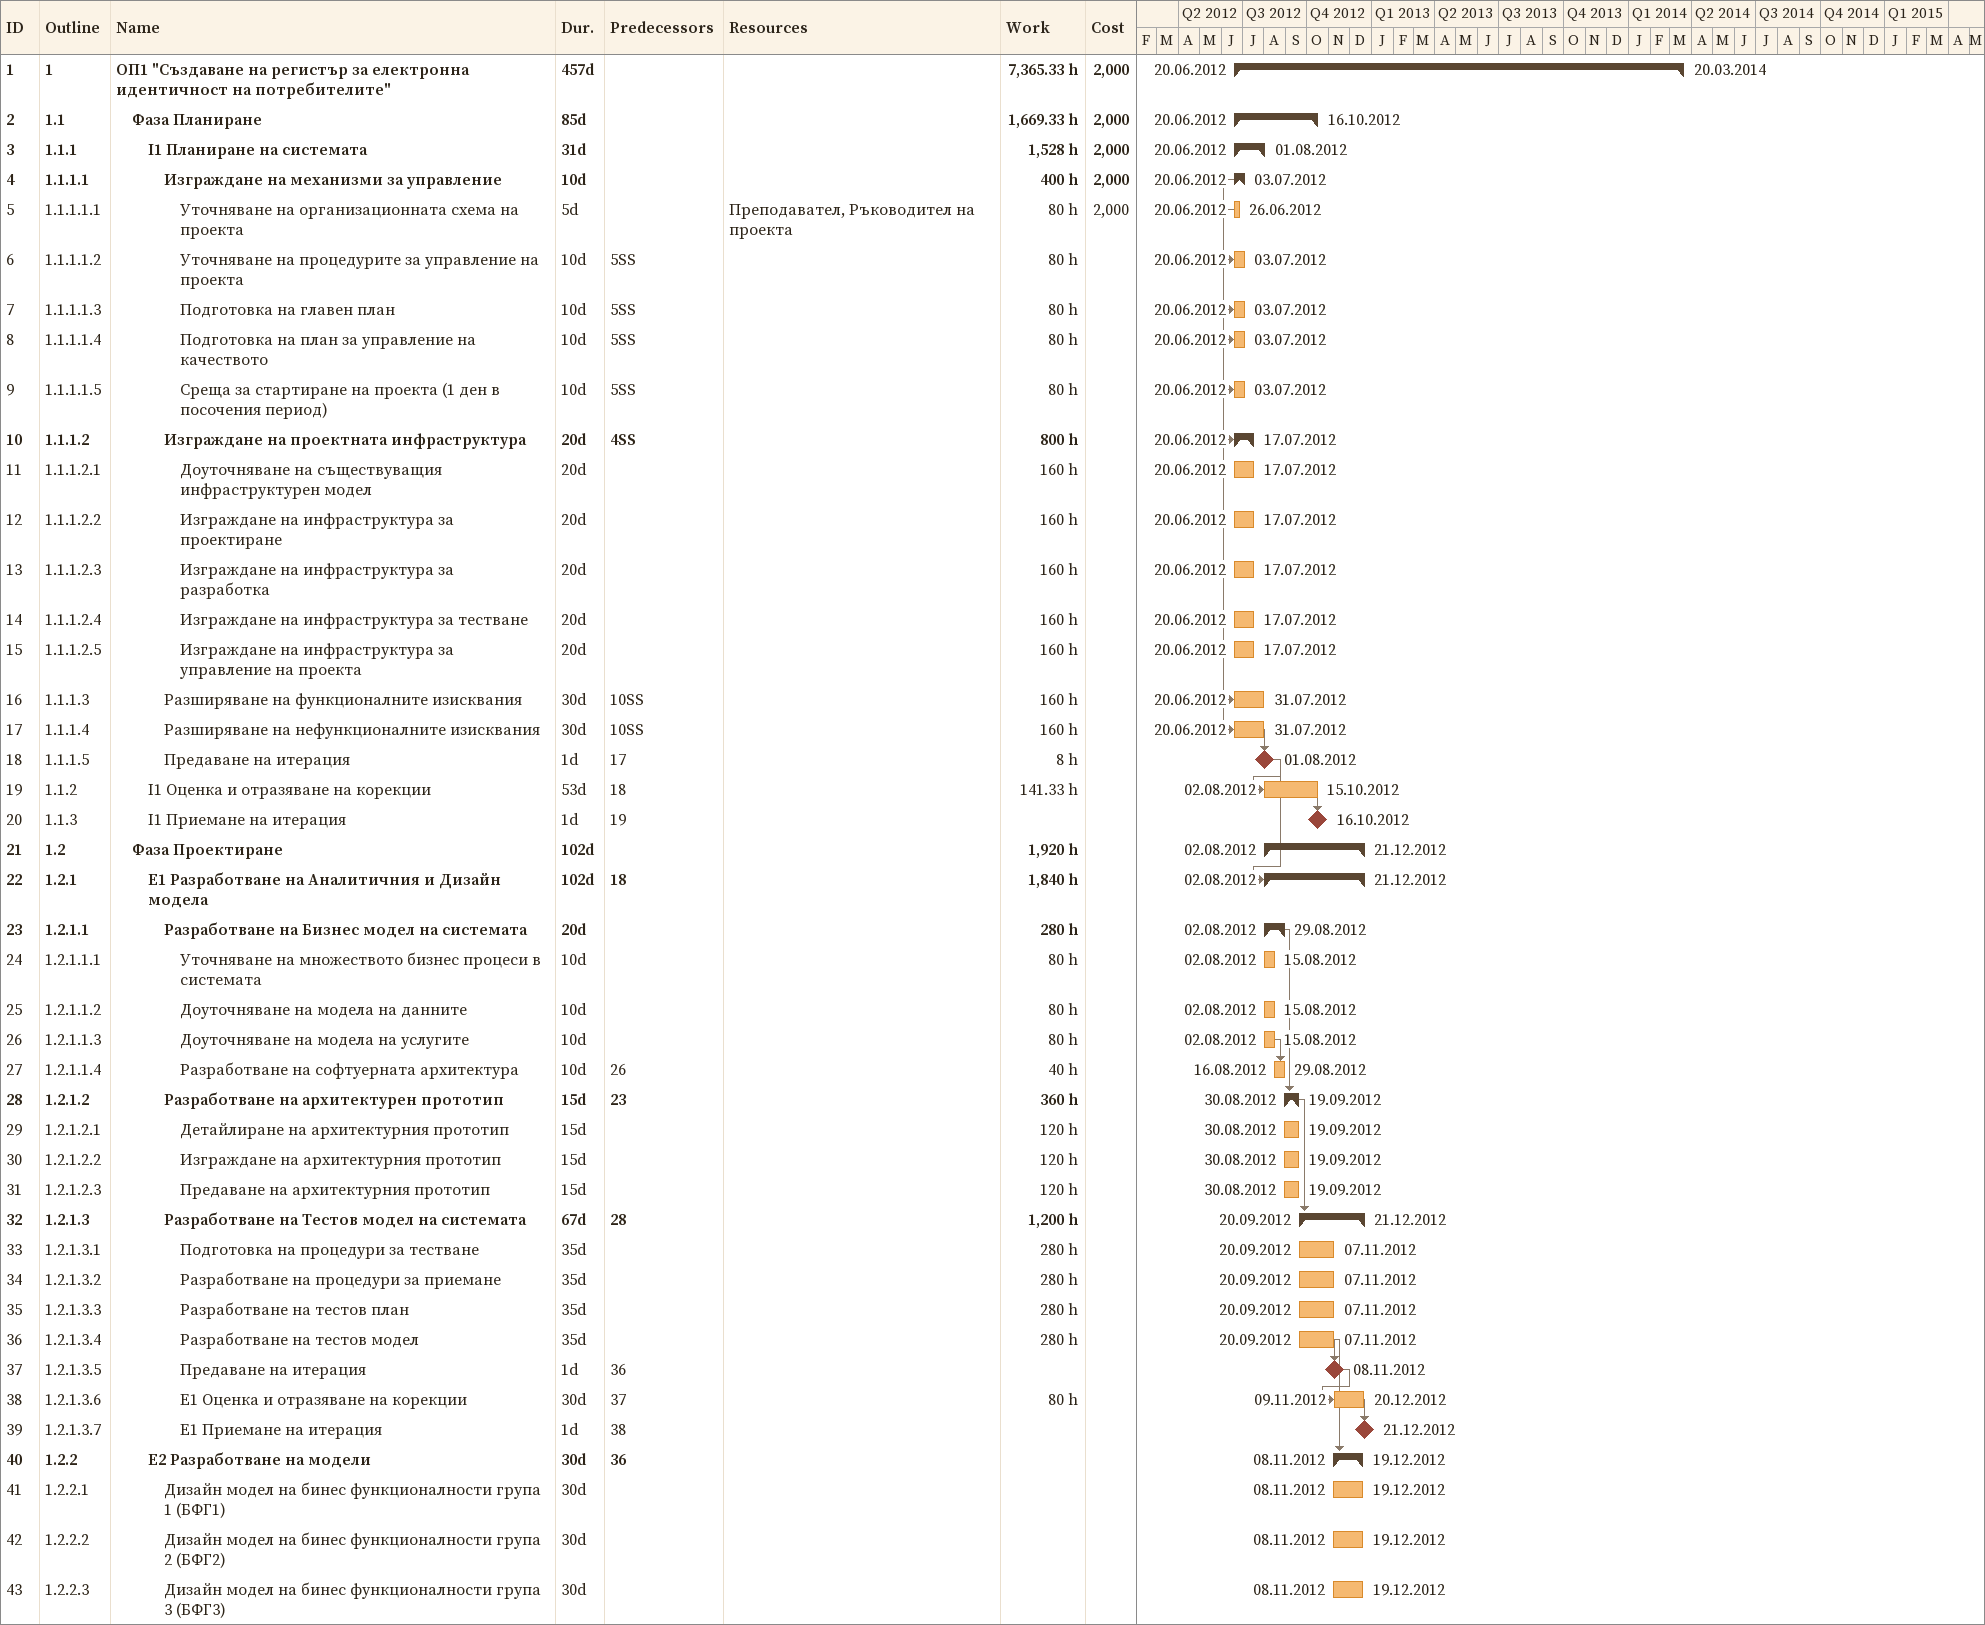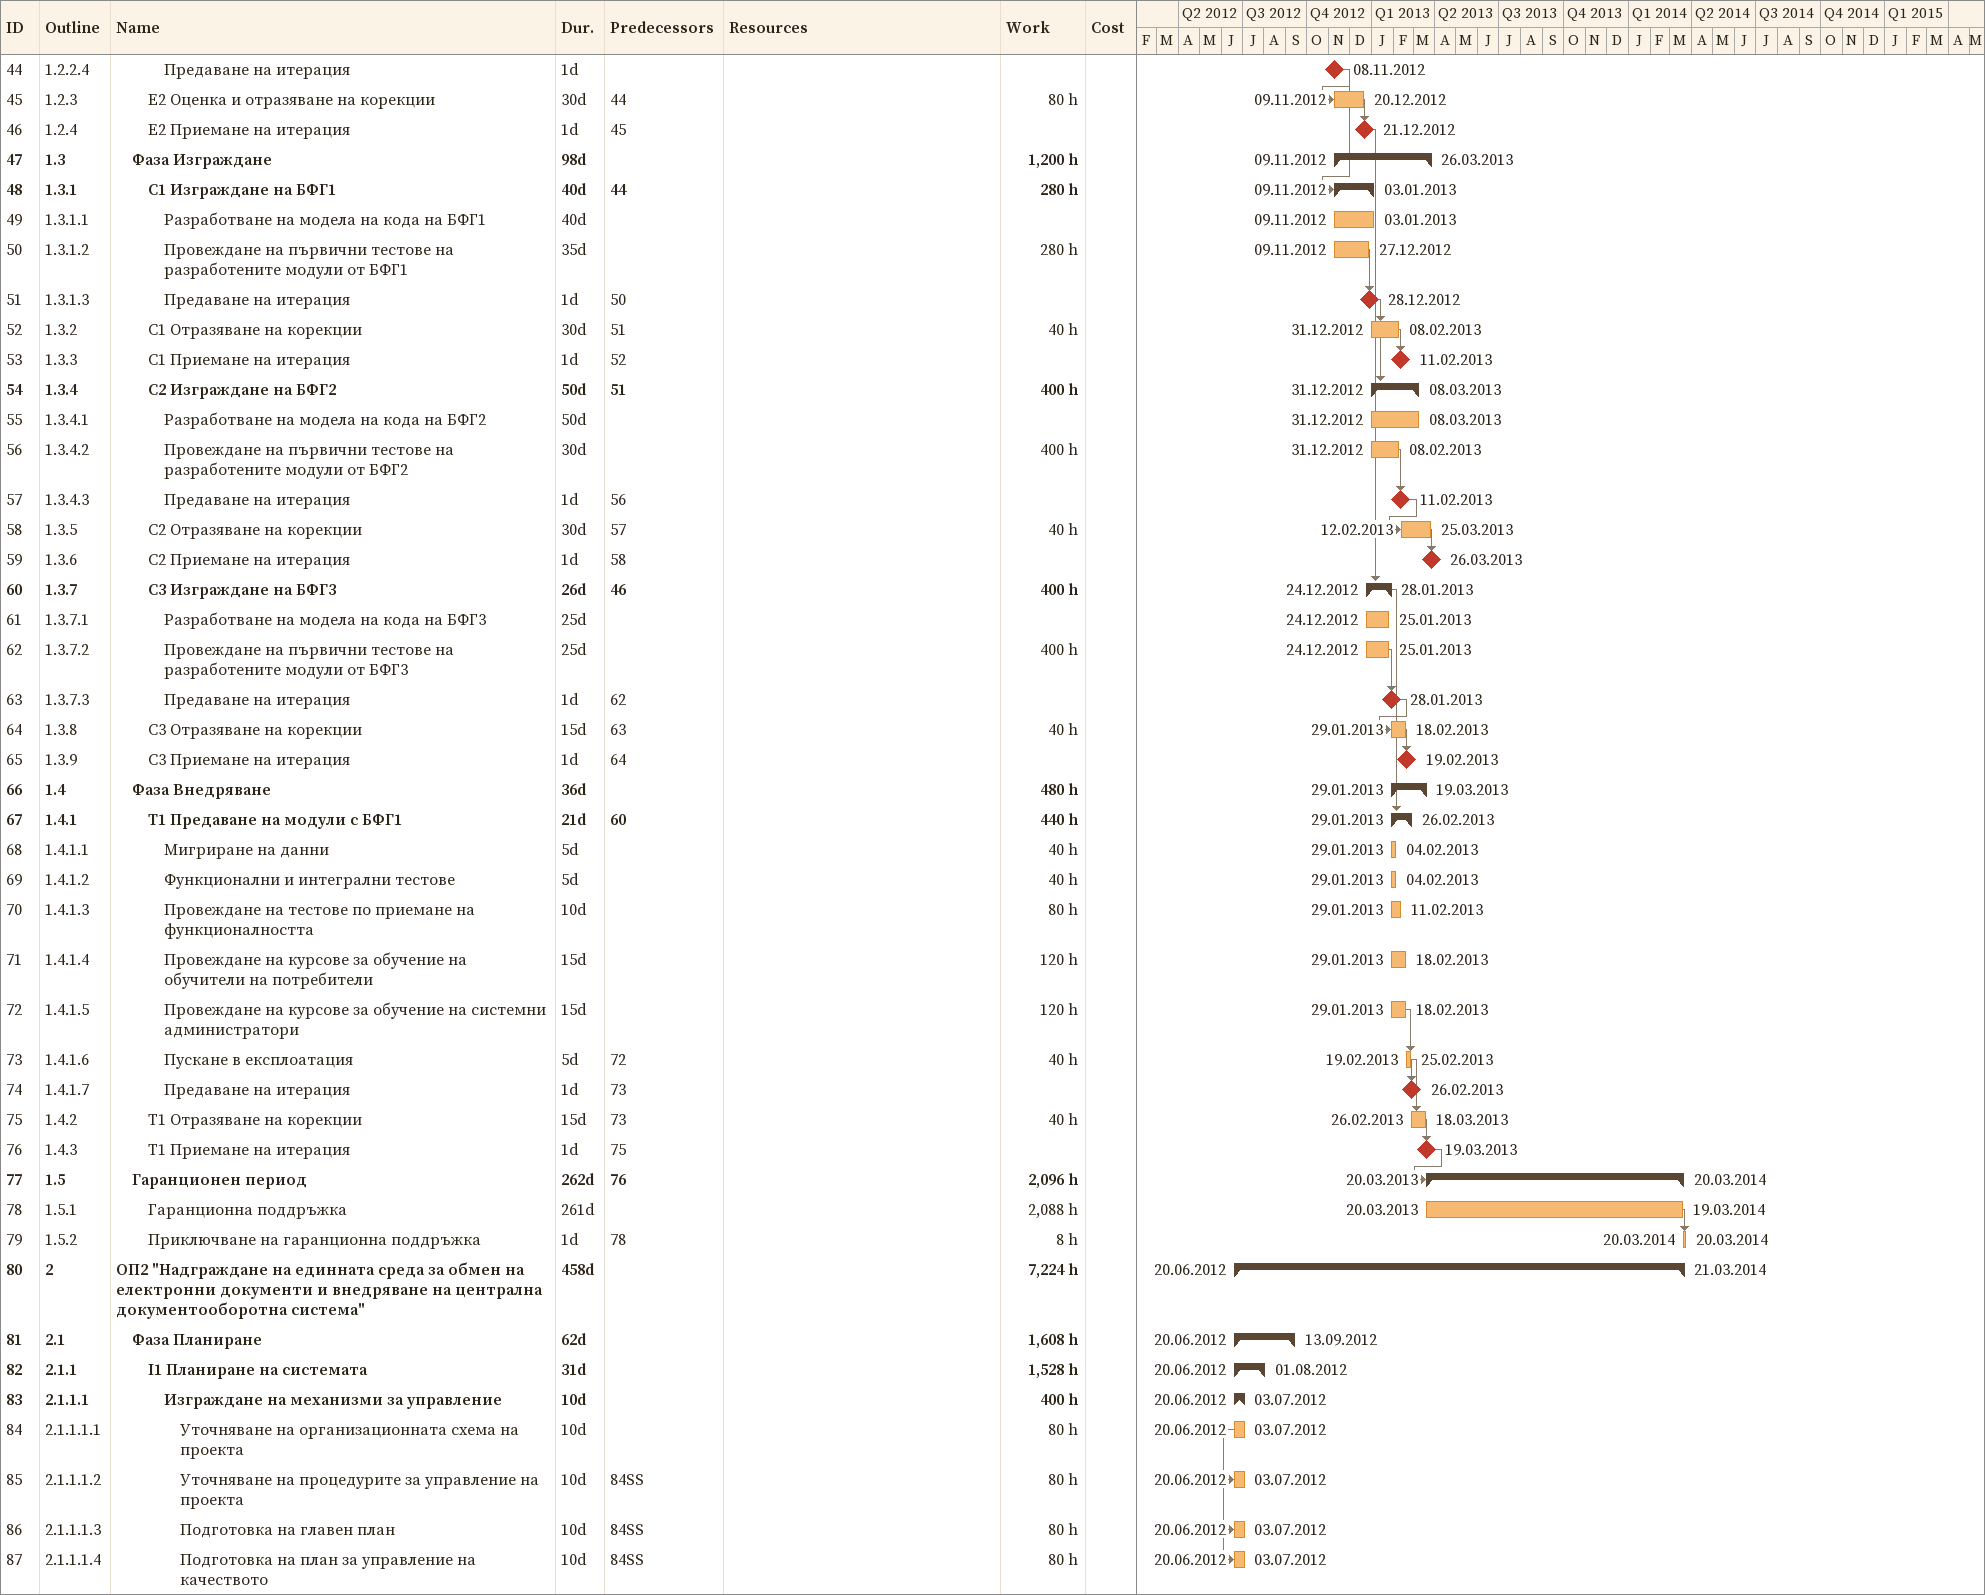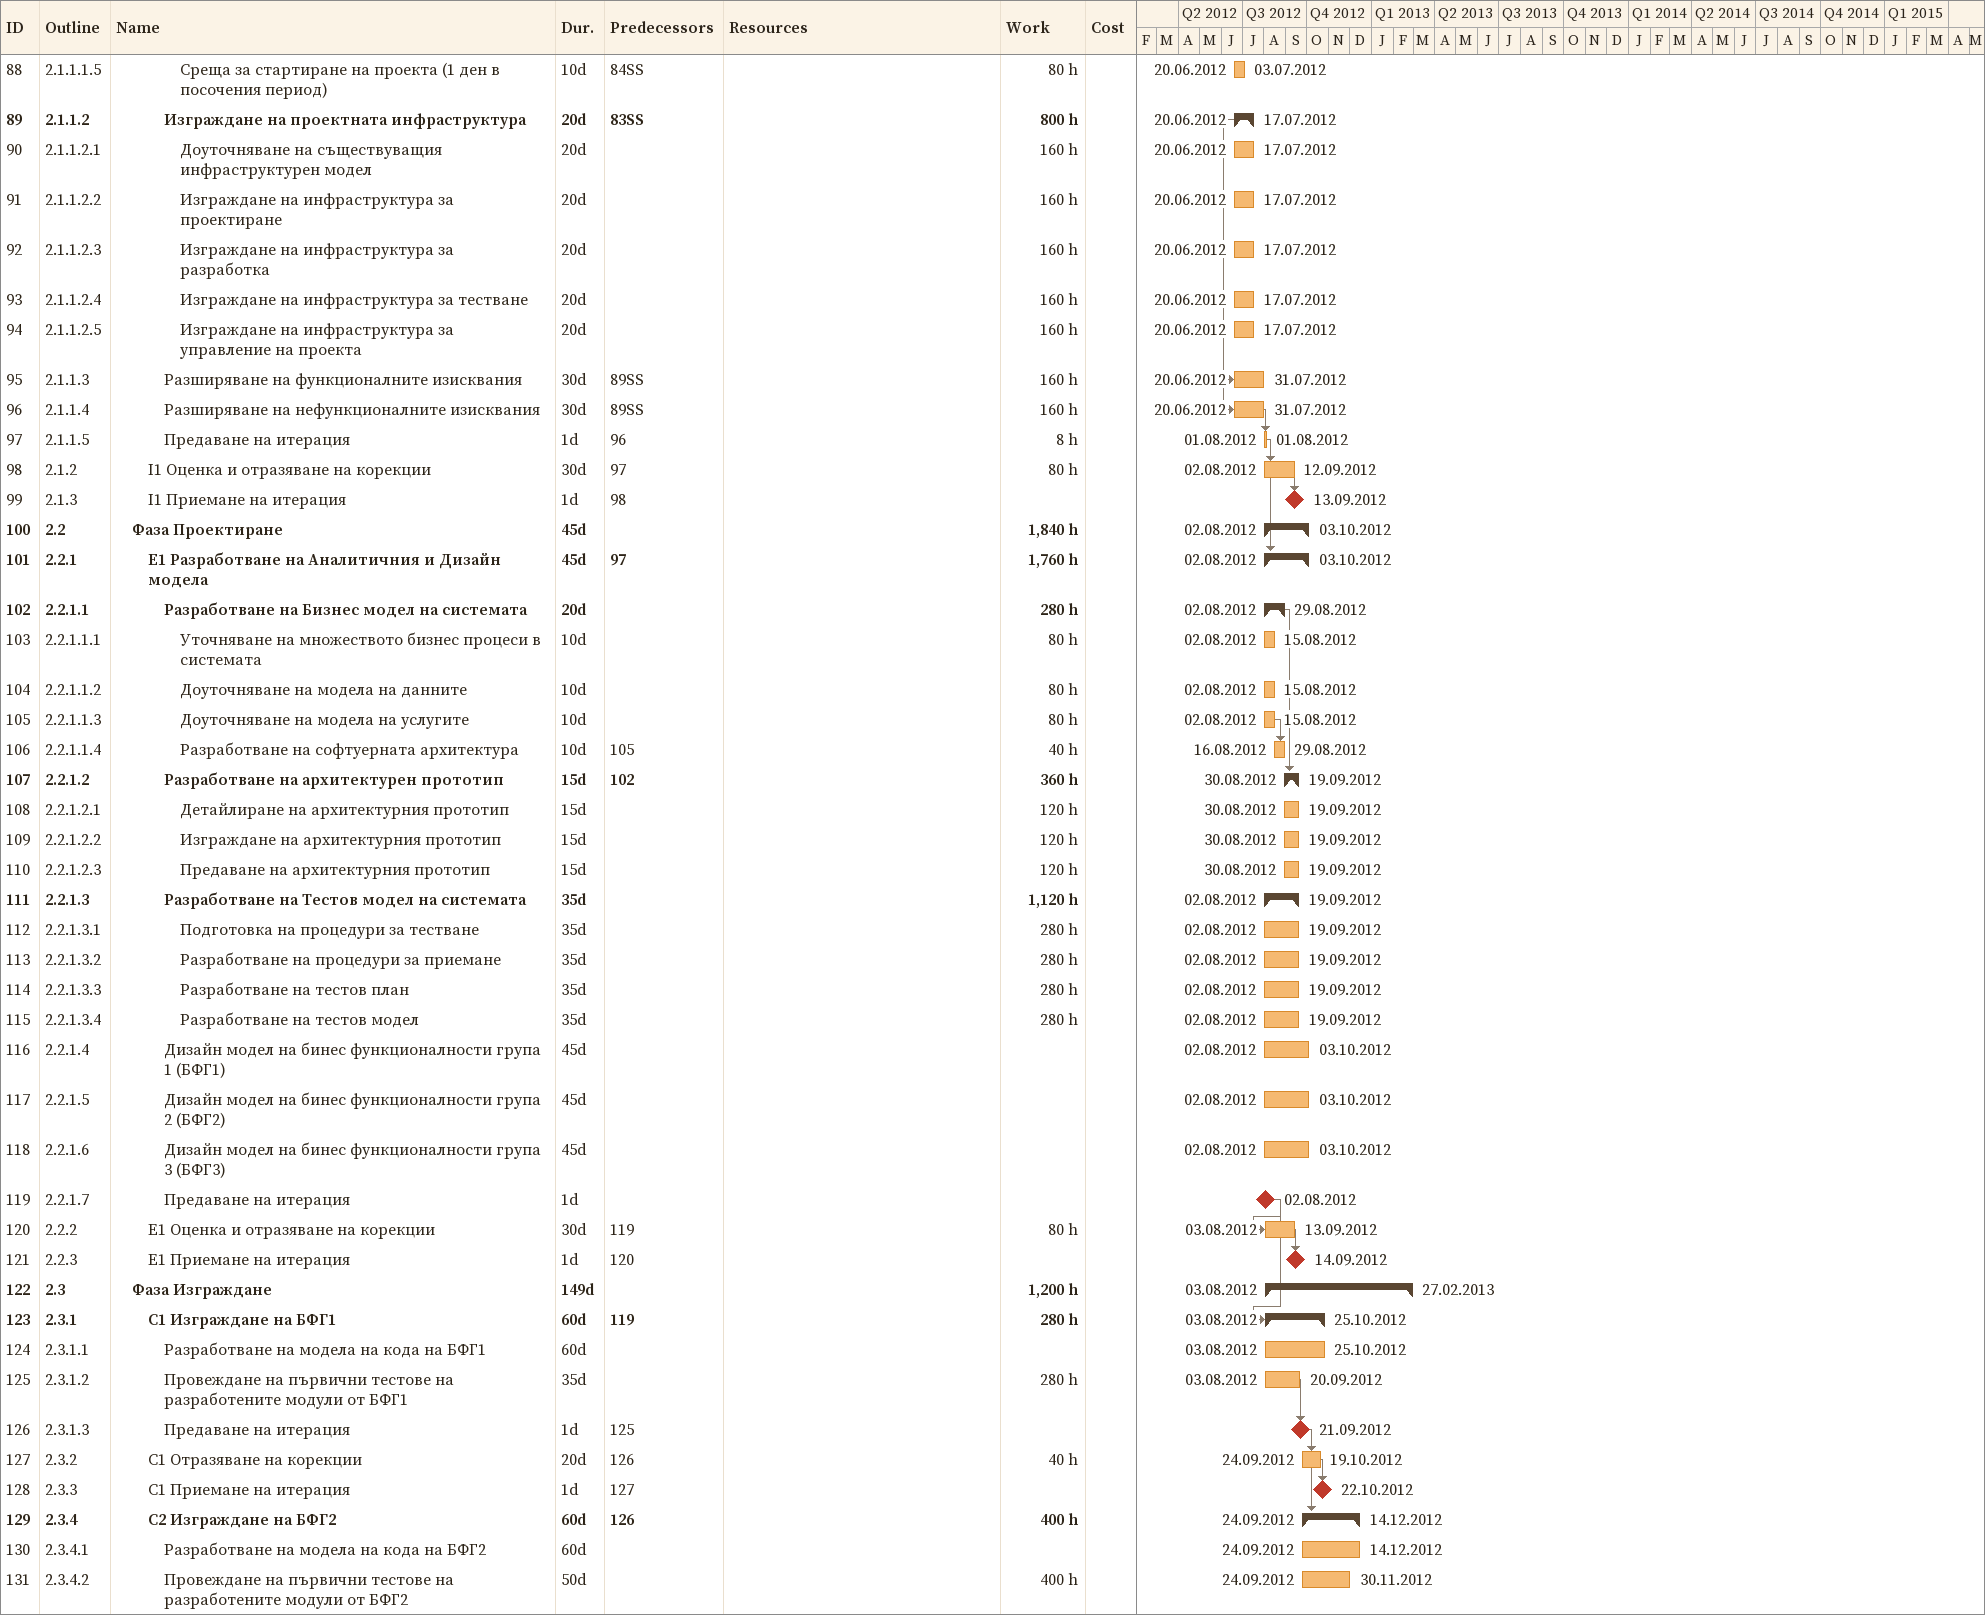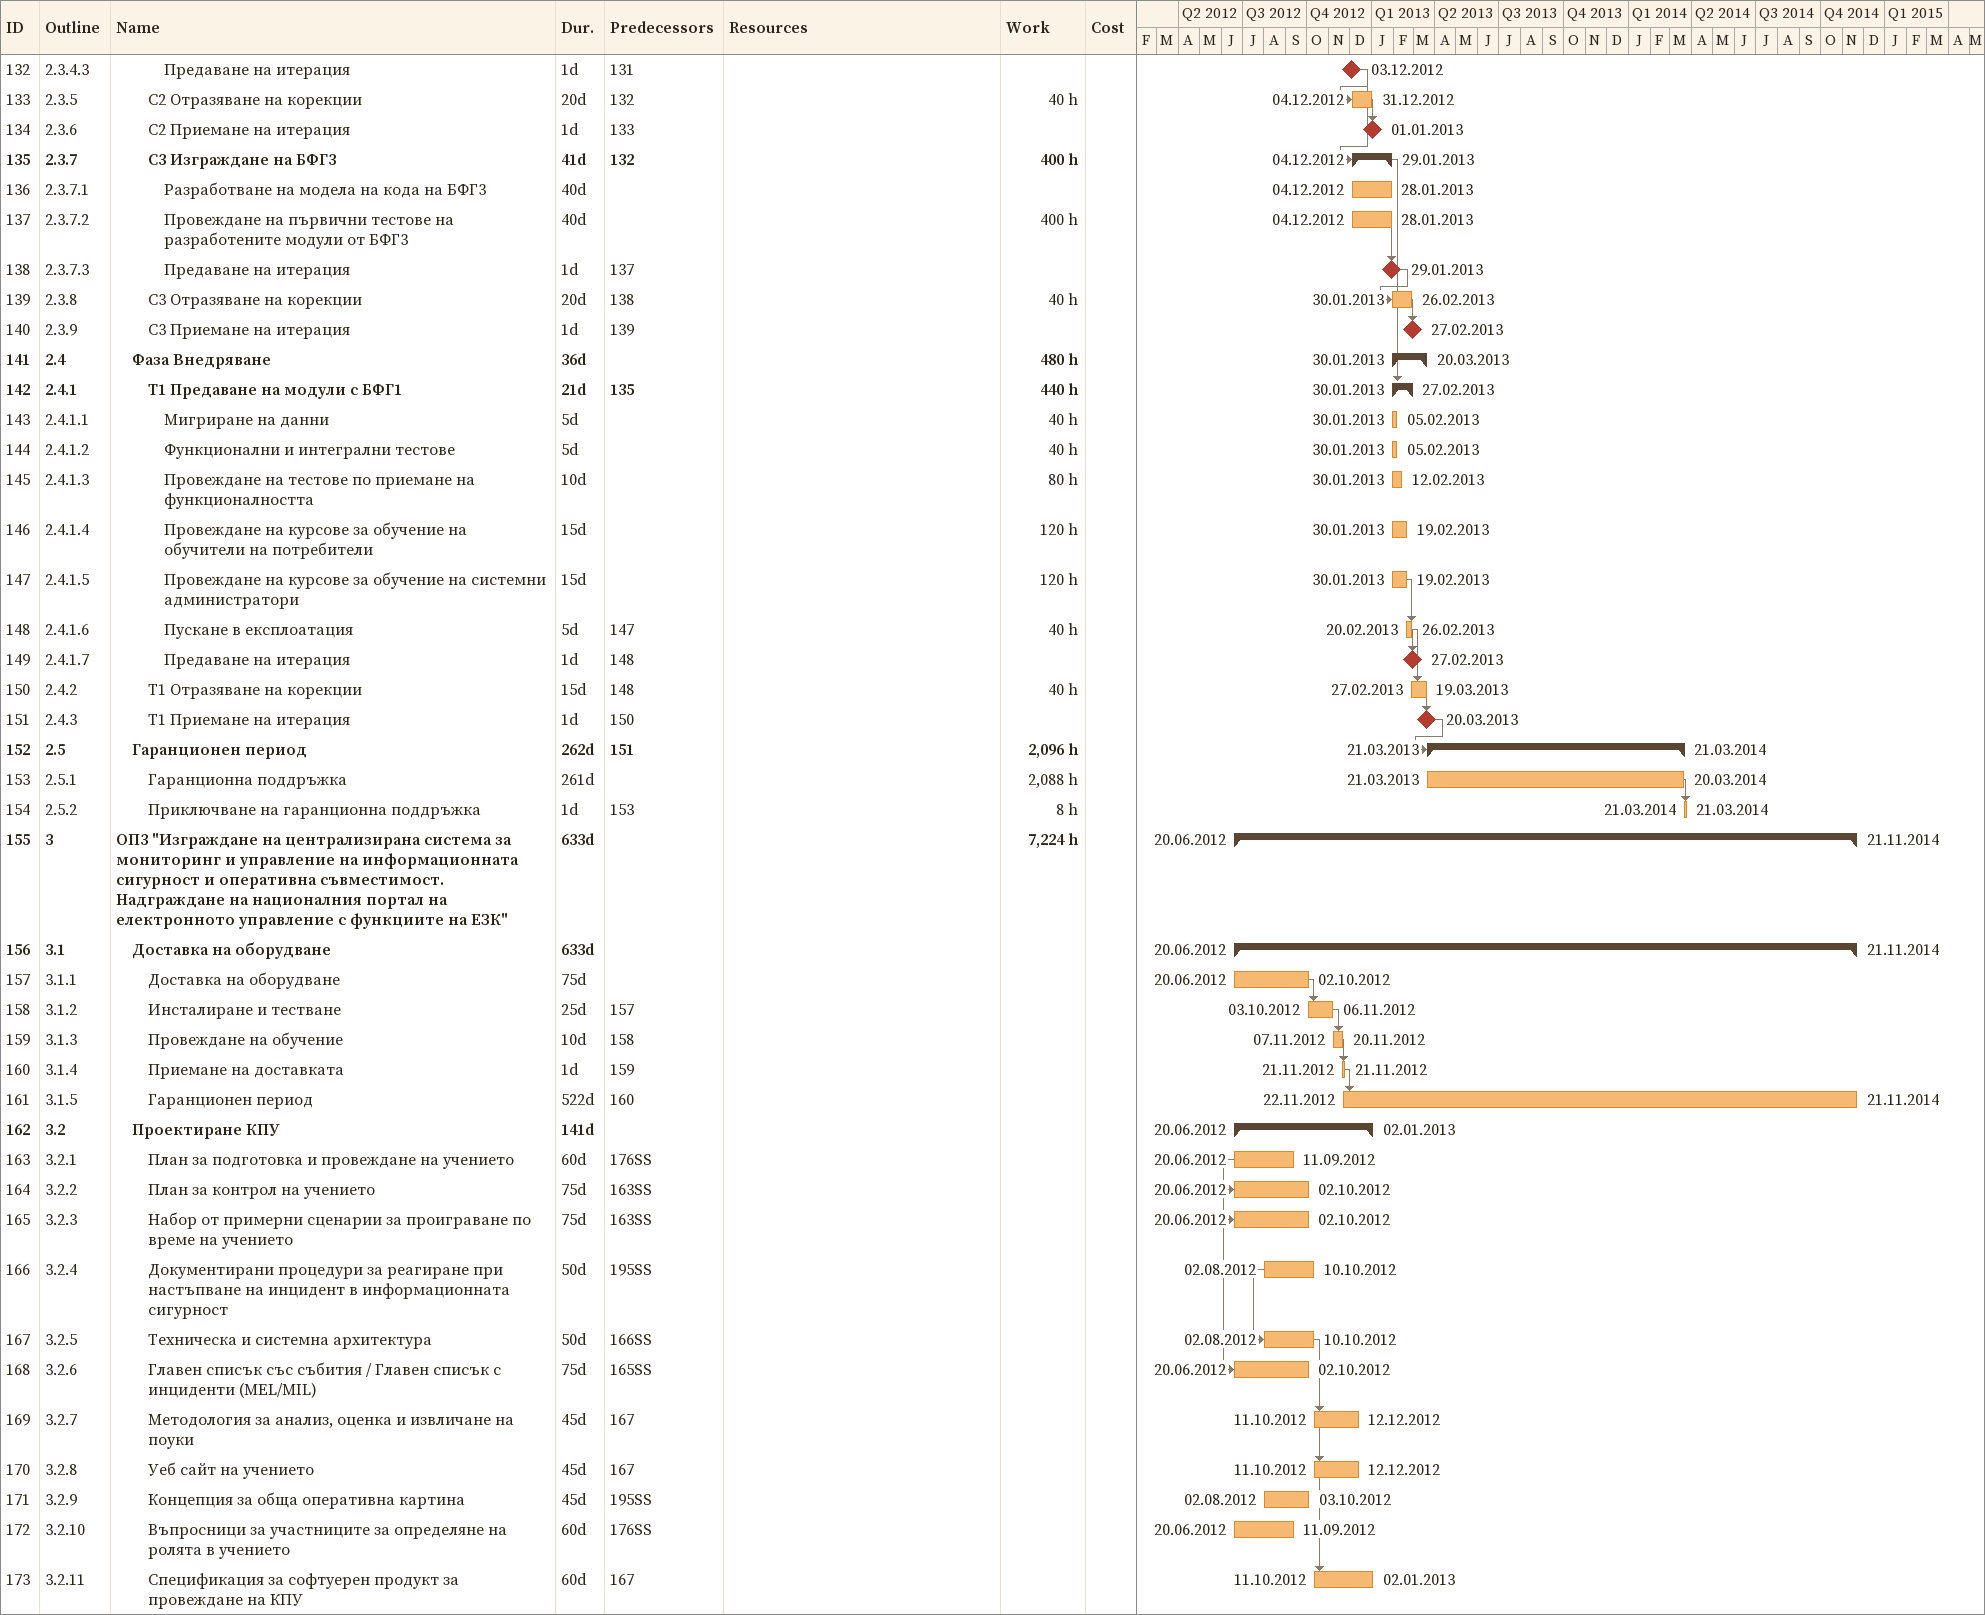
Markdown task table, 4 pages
| ID | WBS | Task | Duration | Start | Finish | Predecessors | Resources | Work (h) | Cost |
|---|---|---|---|---|---|---|---|---|---|
| 1 | 1 | **ОП1 "Създаване на регистър за електронна идентичност на потребителите"** | 457d | 2012-06-20 | 2014-03-20 |  |  | 7365.33 | 2000 |
| 2 | 1.1 | **Фаза Планиране** | 85d | 2012-06-20 | 2012-10-16 |  |  | 1669.33 | 2000 |
| 3 | 1.1.1 | **I1 Планиране на системата** | 31d | 2012-06-20 | 2012-08-01 |  |  | 1528 | 2000 |
| 4 | 1.1.1.1 | **Изграждане на механизми за управление** | 10d | 2012-06-20 | 2012-07-03 |  |  | 400 | 2000 |
| 5 | 1.1.1.1.1 | Уточняване на организационната схема на проекта | 5d | 2012-06-20 | 2012-06-26 |  | Преподавател, Ръководител на проекта | 80 | 2000 |
| 6 | 1.1.1.1.2 | Уточняване на процедурите за управление на проекта | 10d | 2012-06-20 | 2012-07-03 | 5SS |  | 80 |  |
| 7 | 1.1.1.1.3 | Подготовка на главен план | 10d | 2012-06-20 | 2012-07-03 | 5SS |  | 80 |  |
| 8 | 1.1.1.1.4 | Подготовка на план за управление на качеството | 10d | 2012-06-20 | 2012-07-03 | 5SS |  | 80 |  |
| 9 | 1.1.1.1.5 | Среща за стартиране на проекта (1 ден в посочения период) | 10d | 2012-06-20 | 2012-07-03 | 5SS |  | 80 |  |
| 10 | 1.1.1.2 | **Изграждане на проектната инфраструктура** | 20d | 2012-06-20 | 2012-07-17 | 4SS |  | 800 |  |
| 11 | 1.1.1.2.1 | Доуточняване на съществуващия инфраструктурен модел | 20d | 2012-06-20 | 2012-07-17 |  |  | 160 |  |
| 12 | 1.1.1.2.2 | Изграждане на инфраструктурa за проектиране | 20d | 2012-06-20 | 2012-07-17 |  |  | 160 |  |
| 13 | 1.1.1.2.3 | Изграждане на инфраструктурa за разработка | 20d | 2012-06-20 | 2012-07-17 |  |  | 160 |  |
| 14 | 1.1.1.2.4 | Изграждане на инфраструктурa за тестване | 20d | 2012-06-20 | 2012-07-17 |  |  | 160 |  |
| 15 | 1.1.1.2.5 | Изграждане на инфраструктурa за управление на проекта | 20d | 2012-06-20 | 2012-07-17 |  |  | 160 |  |
| 16 | 1.1.1.3 | Разширяване на функционалните изисквания | 30d | 2012-06-20 | 2012-07-31 | 10SS |  | 160 |  |
| 17 | 1.1.1.4 | Разширяване на нефункционалните изисквания | 30d | 2012-06-20 | 2012-07-31 | 10SS |  | 160 |  |
| 18 | 1.1.1.5 | Предаване на итерация | 1d | 2012-08-01 | 2012-08-01 | 17 |  | 8 |  |
| 19 | 1.1.2 | I1 Оценка и отразяване на корекции | 53d | 2012-08-02 | 2012-10-15 | 18 |  | 141.33 |  |
| 20 | 1.1.3 | I1 Приемане на итерация | 1d | 2012-10-16 | 2012-10-16 | 19 |  |  |  |
| 21 | 1.2 | **Фаза Проектиране** | 102d | 2012-08-02 | 2012-12-21 |  |  | 1920 |  |
| 22 | 1.2.1 | **E1 Разработване на Аналитичния и Дизайн модела** | 102d | 2012-08-02 | 2012-12-21 | 18 |  | 1840 |  |
| 23 | 1.2.1.1 | **Разработване на Бизнес модел на системата** | 20d | 2012-08-02 | 2012-08-29 |  |  | 280 |  |
| 24 | 1.2.1.1.1 | Уточняване на множеството бизнес процеси в системата | 10d | 2012-08-02 | 2012-08-15 |  |  | 80 |  |
| 25 | 1.2.1.1.2 | Доуточняване на модела на данните | 10d | 2012-08-02 | 2012-08-15 |  |  | 80 |  |
| 26 | 1.2.1.1.3 | Доуточняване на модела на услугите | 10d | 2012-08-02 | 2012-08-15 |  |  | 80 |  |
| 27 | 1.2.1.1.4 | Разработване на софтуерната архитектура | 10d | 2012-08-16 | 2012-08-29 | 26 |  | 40 |  |
| 28 | 1.2.1.2 | **Разработване на архитектурен прототип** | 15d | 2012-08-30 | 2012-09-19 | 23 |  | 360 |  |
| 29 | 1.2.1.2.1 | Детайлиране на архитектурния прототип | 15d | 2012-08-30 | 2012-09-19 |  |  | 120 |  |
| 30 | 1.2.1.2.2 | Изграждане на архитектурния прототип | 15d | 2012-08-30 | 2012-09-19 |  |  | 120 |  |
| 31 | 1.2.1.2.3 | Предаване на архитектурния прототип | 15d | 2012-08-30 | 2012-09-19 |  |  | 120 |  |
| 32 | 1.2.1.3 | **Разработване на Тестов модел на системата** | 67d | 2012-09-20 | 2012-12-21 | 28 |  | 1200 |  |
| 33 | 1.2.1.3.1 | Подготовка на процедури за тестване | 35d | 2012-09-20 | 2012-11-07 |  |  | 280 |  |
| 34 | 1.2.1.3.2 | Разработване на процедури за приемане | 35d | 2012-09-20 | 2012-11-07 |  |  | 280 |  |
| 35 | 1.2.1.3.3 | Разработване на тестов план | 35d | 2012-09-20 | 2012-11-07 |  |  | 280 |  |
| 36 | 1.2.1.3.4 | Разработване на тестов модел | 35d | 2012-09-20 | 2012-11-07 |  |  | 280 |  |
| 37 | 1.2.1.3.5 | Предаване на итерация | 1d | 2012-11-08 | 2012-11-08 | 36 |  |  |  |
| 38 | 1.2.1.3.6 | E1 Оценка и отразяване на корекции | 30d | 2012-11-09 | 2012-12-20 | 37 |  | 80 |  |
| 39 | 1.2.1.3.7 | E1 Приемане на итерация | 1d | 2012-12-21 | 2012-12-21 | 38 |  |  |  |
| 40 | 1.2.2 | **Е2 Разработване на модели** | 30d | 2012-11-08 | 2012-12-19 | 36 |  |  |  |
| 41 | 1.2.2.1 | Дизайн модел на бинес функционалности група 1 (БФГ1) | 30d | 2012-11-08 | 2012-12-19 |  |  |  |  |
| 42 | 1.2.2.2 | Дизайн модел на бинес функционалности група 2 (БФГ2) | 30d | 2012-11-08 | 2012-12-19 |  |  |  |  |
| 43 | 1.2.2.3 | Дизайн модел на бинес функционалности група 3 (БФГ3) | 30d | 2012-11-08 | 2012-12-19 |  |  |  |  |
| 44 | 1.2.2.4 | Предаване на итерация | 1d | 2012-11-08 | 2012-11-08 |  |  |  |  |
| 45 | 1.2.3 | E2 Оценка и отразяване на корекции | 30d | 2012-11-09 | 2012-12-20 | 44 |  | 80 |  |
| 46 | 1.2.4 | E2 Приемане на итерация | 1d | 2012-12-21 | 2012-12-21 | 45 |  |  |  |
| 47 | 1.3 | **Фаза Изграждане** | 98d | 2012-11-09 | 2013-03-26 |  |  | 1200 |  |
| 48 | 1.3.1 | **C1 Изграждане на БФГ1** | 40d | 2012-11-09 | 2013-01-03 | 44 |  | 280 |  |
| 49 | 1.3.1.1 | Разработване на модела на кода на БФГ1 | 40d | 2012-11-09 | 2013-01-03 |  |  |  |  |
| 50 | 1.3.1.2 | Провеждане на първични тестове на разработените модули от БФГ1 | 35d | 2012-11-09 | 2012-12-27 |  |  | 280 |  |
| 51 | 1.3.1.3 | Предаване на итерация | 1d | 2012-12-28 | 2012-12-28 | 50 |  |  |  |
| 52 | 1.3.2 | C1 Отразяване на корекции | 30d | 2012-12-31 | 2013-02-08 | 51 |  | 40 |  |
| 53 | 1.3.3 | C1 Приемане на итерация | 1d | 2013-02-11 | 2013-02-11 | 52 |  |  |  |
| 54 | 1.3.4 | **C2 Изграждане на БФГ2** | 50d | 2012-12-31 | 2013-03-08 | 51 |  | 400 |  |
| 55 | 1.3.4.1 | Разработване на модела на кода на БФГ2 | 50d | 2012-12-31 | 2013-03-08 |  |  |  |  |
| 56 | 1.3.4.2 | Провеждане на първични тестове на разработените модули от БФГ2 | 30d | 2012-12-31 | 2013-02-08 |  |  | 400 |  |
| 57 | 1.3.4.3 | Предаване на итерация | 1d | 2013-02-11 | 2013-02-11 | 56 |  |  |  |
| 58 | 1.3.5 | C2 Отразяване на корекции | 30d | 2013-02-12 | 2013-03-25 | 57 |  | 40 |  |
| 59 | 1.3.6 | C2 Приемане на итерация | 1d | 2013-03-26 | 2013-03-26 | 58 |  |  |  |
| 60 | 1.3.7 | **C3 Изграждане на БФГ3** | 26d | 2012-12-24 | 2013-01-28 | 46 |  | 400 |  |
| 61 | 1.3.7.1 | Разработване на модела на кода на БФГ3 | 25d | 2012-12-24 | 2013-01-25 |  |  |  |  |
| 62 | 1.3.7.2 | Провеждане на първични тестове на разработените модули от БФГ3 | 25d | 2012-12-24 | 2013-01-25 |  |  | 400 |  |
| 63 | 1.3.7.3 | Предаване на итерация | 1d | 2013-01-28 | 2013-01-28 | 62 |  |  |  |
| 64 | 1.3.8 | C3 Отразяване на корекции | 15d | 2013-01-29 | 2013-02-18 | 63 |  | 40 |  |
| 65 | 1.3.9 | C3 Приемане на итерация | 1d | 2013-02-19 | 2013-02-19 | 64 |  |  |  |
| 66 | 1.4 | **Фаза Внедряване** | 36d | 2013-01-29 | 2013-03-19 |  |  | 480 |  |
| 67 | 1.4.1 | **Т1 Предаване на модули с БФГ1** | 21d | 2013-01-29 | 2013-02-26 | 60 |  | 440 |  |
| 68 | 1.4.1.1 | Мигриране на данни | 5d | 2013-01-29 | 2013-02-04 |  |  | 40 |  |
| 69 | 1.4.1.2 | Функционални и интегрални тестове | 5d | 2013-01-29 | 2013-02-04 |  |  | 40 |  |
| 70 | 1.4.1.3 | Провеждане на тестове по приемане на функционалността | 10d | 2013-01-29 | 2013-02-11 |  |  | 80 |  |
| 71 | 1.4.1.4 | Провеждане на курсове за обучение на обучители на потребители | 15d | 2013-01-29 | 2013-02-18 |  |  | 120 |  |
| 72 | 1.4.1.5 | Провеждане на курсове за обучение на системни администратори | 15d | 2013-01-29 | 2013-02-18 |  |  | 120 |  |
| 73 | 1.4.1.6 | Пускане в експлоатация | 5d | 2013-02-19 | 2013-02-25 | 72 |  | 40 |  |
| 74 | 1.4.1.7 | Предаване на итерация | 1d | 2013-02-26 | 2013-02-26 | 73 |  |  |  |
| 75 | 1.4.2 | Т1 Отразяване на корекции | 15d | 2013-02-26 | 2013-03-18 | 73 |  | 40 |  |
| 76 | 1.4.3 | Т1 Приемане на итерация | 1d | 2013-03-19 | 2013-03-19 | 75 |  |  |  |
| 77 | 1.5 | **Гаранционен период** | 262d | 2013-03-20 | 2014-03-20 | 76 |  | 2096 |  |
| 78 | 1.5.1 | Гаранционна поддръжка | 261d | 2013-03-20 | 2014-03-19 |  |  | 2088 |  |
| 79 | 1.5.2 | Приключване на гаранционна поддръжка | 1d | 2014-03-20 | 2014-03-20 | 78 |  | 8 |  |
| 80 | 2 | **ОП2 "Надграждане на единната среда за обмен на електронни документи и внедряване на централна документооборотна система"** | 458d | 2012-06-20 | 2014-03-21 |  |  | 7224 |  |
| 81 | 2.1 | **Фаза Планиране** | 62d | 2012-06-20 | 2012-09-13 |  |  | 1608 |  |
| 82 | 2.1.1 | **I1 Планиране на системата** | 31d | 2012-06-20 | 2012-08-01 |  |  | 1528 |  |
| 83 | 2.1.1.1 | **Изграждане на механизми за управление** | 10d | 2012-06-20 | 2012-07-03 |  |  | 400 |  |
| 84 | 2.1.1.1.1 | Уточняване на организационната схема на проекта | 10d | 2012-06-20 | 2012-07-03 |  |  | 80 |  |
| 85 | 2.1.1.1.2 | Уточняване на процедурите за управление на проекта | 10d | 2012-06-20 | 2012-07-03 | 84SS |  | 80 |  |
| 86 | 2.1.1.1.3 | Подготовка на главен план | 10d | 2012-06-20 | 2012-07-03 | 84SS |  | 80 |  |
| 87 | 2.1.1.1.4 | Подготовка на план за управление на качеството | 10d | 2012-06-20 | 2012-07-03 | 84SS |  | 80 |  |
| 88 | 2.1.1.1.5 | Среща за стартиране на проекта (1 ден в посочения период) | 10d | 2012-06-20 | 2012-07-03 | 84SS |  | 80 |  |
| 89 | 2.1.1.2 | **Изграждане на проектната инфраструктура** | 20d | 2012-06-20 | 2012-07-17 | 83SS |  | 800 |  |
| 90 | 2.1.1.2.1 | Доуточняване на съществуващия инфраструктурен модел | 20d | 2012-06-20 | 2012-07-17 |  |  | 160 |  |
| 91 | 2.1.1.2.2 | Изграждане на инфраструктурa за проектиране | 20d | 2012-06-20 | 2012-07-17 |  |  | 160 |  |
| 92 | 2.1.1.2.3 | Изграждане на инфраструктурa за разработка | 20d | 2012-06-20 | 2012-07-17 |  |  | 160 |  |
| 93 | 2.1.1.2.4 | Изграждане на инфраструктурa за тестване | 20d | 2012-06-20 | 2012-07-17 |  |  | 160 |  |
| 94 | 2.1.1.2.5 | Изграждане на инфраструктурa за управление на проекта | 20d | 2012-06-20 | 2012-07-17 |  |  | 160 |  |
| 95 | 2.1.1.3 | Разширяване на функционалните изисквания | 30d | 2012-06-20 | 2012-07-31 | 89SS |  | 160 |  |
| 96 | 2.1.1.4 | Разширяване на нефункционалните изисквания | 30d | 2012-06-20 | 2012-07-31 | 89SS |  | 160 |  |
| 97 | 2.1.1.5 | Предаване на итерация | 1d | 2012-08-01 | 2012-08-01 | 96 |  | 8 |  |
| 98 | 2.1.2 | I1 Оценка и отразяване на корекции | 30d | 2012-08-02 | 2012-09-12 | 97 |  | 80 |  |
| 99 | 2.1.3 | I1 Приемане на итерация | 1d | 2012-09-13 | 2012-09-13 | 98 |  |  |  |
| 100 | 2.2 | **Фаза Проектиране** | 45d | 2012-08-02 | 2012-10-03 |  |  | 1840 |  |
| 101 | 2.2.1 | **E1 Разработване на Аналитичния и Дизайн модела** | 45d | 2012-08-02 | 2012-10-03 | 97 |  | 1760 |  |
| 102 | 2.2.1.1 | **Разработване на Бизнес модел на системата** | 20d | 2012-08-02 | 2012-08-29 |  |  | 280 |  |
| 103 | 2.2.1.1.1 | Уточняване на множеството бизнес процеси в системата | 10d | 2012-08-02 | 2012-08-15 |  |  | 80 |  |
| 104 | 2.2.1.1.2 | Доуточняване на модела на данните | 10d | 2012-08-02 | 2012-08-15 |  |  | 80 |  |
| 105 | 2.2.1.1.3 | Доуточняване на модела на услугите | 10d | 2012-08-02 | 2012-08-15 |  |  | 80 |  |
| 106 | 2.2.1.1.4 | Разработване на софтуерната архитектура | 10d | 2012-08-16 | 2012-08-29 | 105 |  | 40 |  |
| 107 | 2.2.1.2 | **Разработване на архитектурен прототип** | 15d | 2012-08-30 | 2012-09-19 | 102 |  | 360 |  |
| 108 | 2.2.1.2.1 | Детайлиране на архитектурния прототип | 15d | 2012-08-30 | 2012-09-19 |  |  | 120 |  |
| 109 | 2.2.1.2.2 | Изграждане на архитектурния прототип | 15d | 2012-08-30 | 2012-09-19 |  |  | 120 |  |
| 110 | 2.2.1.2.3 | Предаване на архитектурния прототип | 15d | 2012-08-30 | 2012-09-19 |  |  | 120 |  |
| 111 | 2.2.1.3 | **Разработване на Тестов модел на системата** | 35d | 2012-08-02 | 2012-09-19 |  |  | 1120 |  |
| 112 | 2.2.1.3.1 | Подготовка на процедури за тестване | 35d | 2012-08-02 | 2012-09-19 |  |  | 280 |  |
| 113 | 2.2.1.3.2 | Разработване на процедури за приемане | 35d | 2012-08-02 | 2012-09-19 |  |  | 280 |  |
| 114 | 2.2.1.3.3 | Разработване на тестов план | 35d | 2012-08-02 | 2012-09-19 |  |  | 280 |  |
| 115 | 2.2.1.3.4 | Разработване на тестов модел | 35d | 2012-08-02 | 2012-09-19 |  |  | 280 |  |
| 116 | 2.2.1.4 | Дизайн модел на бинес функционалности група 1 (БФГ1) | 45d | 2012-08-02 | 2012-10-03 |  |  |  |  |
| 117 | 2.2.1.5 | Дизайн модел на бинес функционалности група 2 (БФГ2) | 45d | 2012-08-02 | 2012-10-03 |  |  |  |  |
| 118 | 2.2.1.6 | Дизайн модел на бинес функционалности група 3 (БФГ3) | 45d | 2012-08-02 | 2012-10-03 |  |  |  |  |
| 119 | 2.2.1.7 | Предаване на итерация | 1d | 2012-08-02 | 2012-08-02 |  |  |  |  |
| 120 | 2.2.2 | E1 Оценка и отразяване на корекции | 30d | 2012-08-03 | 2012-09-13 | 119 |  | 80 |  |
| 121 | 2.2.3 | E1 Приемане на итерация | 1d | 2012-09-14 | 2012-09-14 | 120 |  |  |  |
| 122 | 2.3 | **Фаза Изграждане** | 149d | 2012-08-03 | 2013-02-27 |  |  | 1200 |  |
| 123 | 2.3.1 | **C1 Изграждане на БФГ1** | 60d | 2012-08-03 | 2012-10-25 | 119 |  | 280 |  |
| 124 | 2.3.1.1 | Разработване на модела на кода на БФГ1 | 60d | 2012-08-03 | 2012-10-25 |  |  |  |  |
| 125 | 2.3.1.2 | Провеждане на първични тестове на разработените модули от БФГ1 | 35d | 2012-08-03 | 2012-09-20 |  |  | 280 |  |
| 126 | 2.3.1.3 | Предаване на итерация | 1d | 2012-09-21 | 2012-09-21 | 125 |  |  |  |
| 127 | 2.3.2 | C1 Отразяване на корекции | 20d | 2012-09-24 | 2012-10-19 | 126 |  | 40 |  |
| 128 | 2.3.3 | C1 Приемане на итерация | 1d | 2012-10-22 | 2012-10-22 | 127 |  |  |  |
| 129 | 2.3.4 | **C2 Изграждане на БФГ2** | 60d | 2012-09-24 | 2012-12-14 | 126 |  | 400 |  |
| 130 | 2.3.4.1 | Разработване на модела на кода на БФГ2 | 60d | 2012-09-24 | 2012-12-14 |  |  |  |  |
| 131 | 2.3.4.2 | Провеждане на първични тестове на разработените модули от БФГ2 | 50d | 2012-09-24 | 2012-11-30 |  |  | 400 |  |
| 132 | 2.3.4.3 | Предаване на итерация | 1d | 2012-12-03 | 2012-12-03 | 131 |  |  |  |
| 133 | 2.3.5 | C2 Отразяване на корекции | 20d | 2012-12-04 | 2012-12-31 | 132 |  | 40 |  |
| 134 | 2.3.6 | C2 Приемане на итерация | 1d | 2013-01-01 | 2013-01-01 | 133 |  |  |  |
| 135 | 2.3.7 | **C3 Изграждане на БФГ3** | 41d | 2012-12-04 | 2013-01-29 | 132 |  | 400 |  |
| 136 | 2.3.7.1 | Разработване на модела на кода на БФГ3 | 40d | 2012-12-04 | 2013-01-28 |  |  |  |  |
| 137 | 2.3.7.2 | Провеждане на първични тестове на разработените модули от БФГ3 | 40d | 2012-12-04 | 2013-01-28 |  |  | 400 |  |
| 138 | 2.3.7.3 | Предаване на итерация | 1d | 2013-01-29 | 2013-01-29 | 137 |  |  |  |
| 139 | 2.3.8 | C3 Отразяване на корекции | 20d | 2013-01-30 | 2013-02-26 | 138 |  | 40 |  |
| 140 | 2.3.9 | C3 Приемане на итерация | 1d | 2013-02-27 | 2013-02-27 | 139 |  |  |  |
| 141 | 2.4 | **Фаза Внедряване** | 36d | 2013-01-30 | 2013-03-20 |  |  | 480 |  |
| 142 | 2.4.1 | **Т1 Предаване на модули с БФГ1** | 21d | 2013-01-30 | 2013-02-27 | 135 |  | 440 |  |
| 143 | 2.4.1.1 | Мигриране на данни | 5d | 2013-01-30 | 2013-02-05 |  |  | 40 |  |
| 144 | 2.4.1.2 | Функционални и интегрални тестове | 5d | 2013-01-30 | 2013-02-05 |  |  | 40 |  |
| 145 | 2.4.1.3 | Провеждане на тестове по приемане на функционалността | 10d | 2013-01-30 | 2013-02-12 |  |  | 80 |  |
| 146 | 2.4.1.4 | Провеждане на курсове за обучение на обучители на потребители | 15d | 2013-01-30 | 2013-02-19 |  |  | 120 |  |
| 147 | 2.4.1.5 | Провеждане на курсове за обучение на системни администратори | 15d | 2013-01-30 | 2013-02-19 |  |  | 120 |  |
| 148 | 2.4.1.6 | Пускане в експлоатация | 5d | 2013-02-20 | 2013-02-26 | 147 |  | 40 |  |
| 149 | 2.4.1.7 | Предаване на итерация | 1d | 2013-02-27 | 2013-02-27 | 148 |  |  |  |
| 150 | 2.4.2 | Т1 Отразяване на корекции | 15d | 2013-02-27 | 2013-03-19 | 148 |  | 40 |  |
| 151 | 2.4.3 | Т1 Приемане на итерация | 1d | 2013-03-20 | 2013-03-20 | 150 |  |  |  |
| 152 | 2.5 | **Гаранционен период** | 262d | 2013-03-21 | 2014-03-21 | 151 |  | 2096 |  |
| 153 | 2.5.1 | Гаранционна поддръжка | 261d | 2013-03-21 | 2014-03-20 |  |  | 2088 |  |
| 154 | 2.5.2 | Приключване на гаранционна поддръжка | 1d | 2014-03-21 | 2014-03-21 | 153 |  | 8 |  |
| 155 | 3 | **ОП3 "Изграждане на централизирана система за мониторинг и управление на информационната сигурност и оперативна съвместимост. Надграждане на националния портал на електронното управление с функциите на ЕЗК"** | 633d | 2012-06-20 | 2014-11-21 |  |  | 7224 |  |
| 156 | 3.1 | **Доставка на оборудване** | 633d | 2012-06-20 | 2014-11-21 |  |  |  |  |
| 157 | 3.1.1 | Доставка на оборудване | 75d | 2012-06-20 | 2012-10-02 |  |  |  |  |
| 158 | 3.1.2 | Инсталиране и тестване | 25d | 2012-10-03 | 2012-11-06 | 157 |  |  |  |
| 159 | 3.1.3 | Провеждане на обучение | 10d | 2012-11-07 | 2012-11-20 | 158 |  |  |  |
| 160 | 3.1.4 | Приемане на доставката | 1d | 2012-11-21 | 2012-11-21 | 159 |  |  |  |
| 161 | 3.1.5 | Гаранционен период | 522d | 2012-11-22 | 2014-11-21 | 160 |  |  |  |
| 162 | 3.2 | **Проектиране КПУ** | 141d | 2012-06-20 | 2013-01-02 |  |  |  |  |
| 163 | 3.2.1 | План за подготовка и провеждане на учението | 60d | 2012-06-20 | 2012-09-11 | 176SS |  |  |  |
| 164 | 3.2.2 | План за контрол на учението | 75d | 2012-06-20 | 2012-10-02 | 163SS |  |  |  |
| 165 | 3.2.3 | Набор от примерни сценарии за проиграване по време на учението | 75d | 2012-06-20 | 2012-10-02 | 163SS |  |  |  |
| 166 | 3.2.4 | Документирани процедури за реагиране при настъпване на инцидент в информационната сигурност | 50d | 2012-08-02 | 2012-10-10 | 195SS |  |  |  |
| 167 | 3.2.5 | Техническа и системна архитектура | 50d | 2012-08-02 | 2012-10-10 | 166SS |  |  |  |
| 168 | 3.2.6 | Главен списък със събития / Главен списък с инциденти (MEL/MIL) | 75d | 2012-06-20 | 2012-10-02 | 165SS |  |  |  |
| 169 | 3.2.7 | Методология за анализ, оценка и извличане на поуки | 45d | 2012-10-11 | 2012-12-12 | 167 |  |  |  |
| 170 | 3.2.8 | Уеб сайт на учението | 45d | 2012-10-11 | 2012-12-12 | 167 |  |  |  |
| 171 | 3.2.9 | Концепция за обща оперативна картина | 45d | 2012-08-02 | 2012-10-03 | 195SS |  |  |  |
| 172 | 3.2.10 | Въпросници за участниците за определяне на ролята в учението | 60d | 2012-06-20 | 2012-09-11 | 176SS |  |  |  |
| 173 | 3.2.11 | Спецификация за софтуерен продукт за провеждане на КПУ | 60d | 2012-10-11 | 2013-01-02 | 167 |  |  |  |
